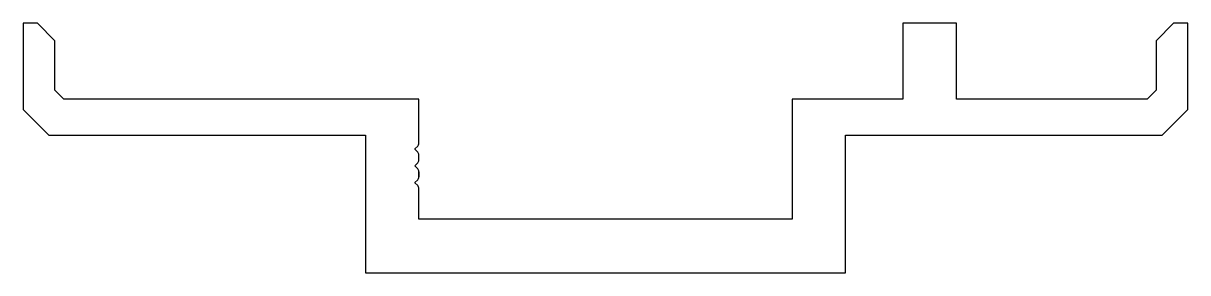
# Model space of a CAD drawing. Extents: x -34.7 to 34.7, y 1.8 to 16.6.
import ezdxf

# ---------------------------------------------------------------- set-up
doc = ezdxf.new("R2010")
doc.units = 0
doc.layers.get('0').update_dxf_attribs({"linetype": 'CONTINUOUS'})

msp = doc.modelspace()

# ---------------------------------------------------------------- linework, layer by layer
at = {"color": 7}
for p, q in [((-33.841, 16.638), (-34.678, 16.638)), ((-34.678, 16.638), (-34.678, 11.521)), ((-32.798, 15.595), (-33.841, 16.638)), ((20.909, 16.638), (17.709, 16.638)), ((17.709, 16.638), (17.709, 12.128)), ((20.909, 12.128), (20.909, 16.638)), ((33.834, 16.638), (32.792, 15.595)), ((34.672, 16.638), (33.834, 16.638)), ((34.672, 11.521), (34.672, 16.638)), ((-32.798, 12.653), (-32.798, 15.595)), ((32.792, 15.595), (32.792, 12.653)), ((-32.548, 12.403), (-32.798, 12.653)), ((32.792, 12.653), (32.542, 12.403)), ((-32.273, 12.128), (-32.548, 12.403)), ((-11.116, 12.128), (-32.273, 12.128)), ((-11.116, 9.512), (-11.116, 12.128)), ((17.709, 12.128), (11.109, 12.128)), ((11.109, 12.128), (11.109, 4.981)), ((32.266, 12.128), (20.909, 12.128)), ((32.542, 12.403), (32.266, 12.128)), ((-34.678, 11.521), (-33.151, 9.993)), ((33.144, 9.993), (34.672, 11.521)), ((-33.151, 9.993), (-14.291, 9.993)), ((-14.291, 9.993), (-14.291, 1.806)), ((14.284, 1.806), (14.284, 9.993)), ((14.284, 9.993), (33.144, 9.993)), ((-11.36, 9.164), (-11.189, 9.336)), ((-11.189, 8.982), (-11.36, 9.153)), ((-11.36, 8.165), (-11.189, 8.336)), ((-11.116, 8.512), (-11.116, 8.805)), ((-11.189, 7.982), (-11.36, 8.153)), ((-11.116, 7.512), (-11.116, 7.805)), ((-11.116, 7.805), (-11.116, 7.512)), ((-11.116, 7.512), (-11.116, 7.805)), ((-11.116, 7.805), (-11.116, 7.512)), ((-11.116, 7.512), (-11.116, 7.805)), ((-11.36, 7.165), (-11.189, 7.336)), ((-11.189, 6.982), (-11.36, 7.153)), ((-11.116, 4.981), (-11.116, 6.805)), ((-11.116, 6.805), (-11.116, 6.805)), ((11.109, 4.981), (-11.116, 4.981)), ((-14.291, 1.806), (14.284, 1.806))]:
    msp.add_line(p, q, dxfattribs=at)
for centre, radius, start, end in [((-11.355, 9.159), 0.008, 135, 225), ((-11.366, 9.512), 0.25, 315, 360), ((-11.366, 8.805), 0.25, 0, 45), ((-11.366, 8.512), 0.25, 315, 0), ((-11.355, 8.159), 0.008, 135, 225), ((-11.366, 7.805), 0.25, 360, 45), ((-11.355, 7.159), 0.008, 135, 225), ((-11.366, 7.512), 0.25, 315, 360), ((-11.366, 6.805), 0.25, 0, 45)]:
    msp.add_arc(centre, radius, start, end, dxfattribs=at)

doc.saveas('drawing.dxf')
